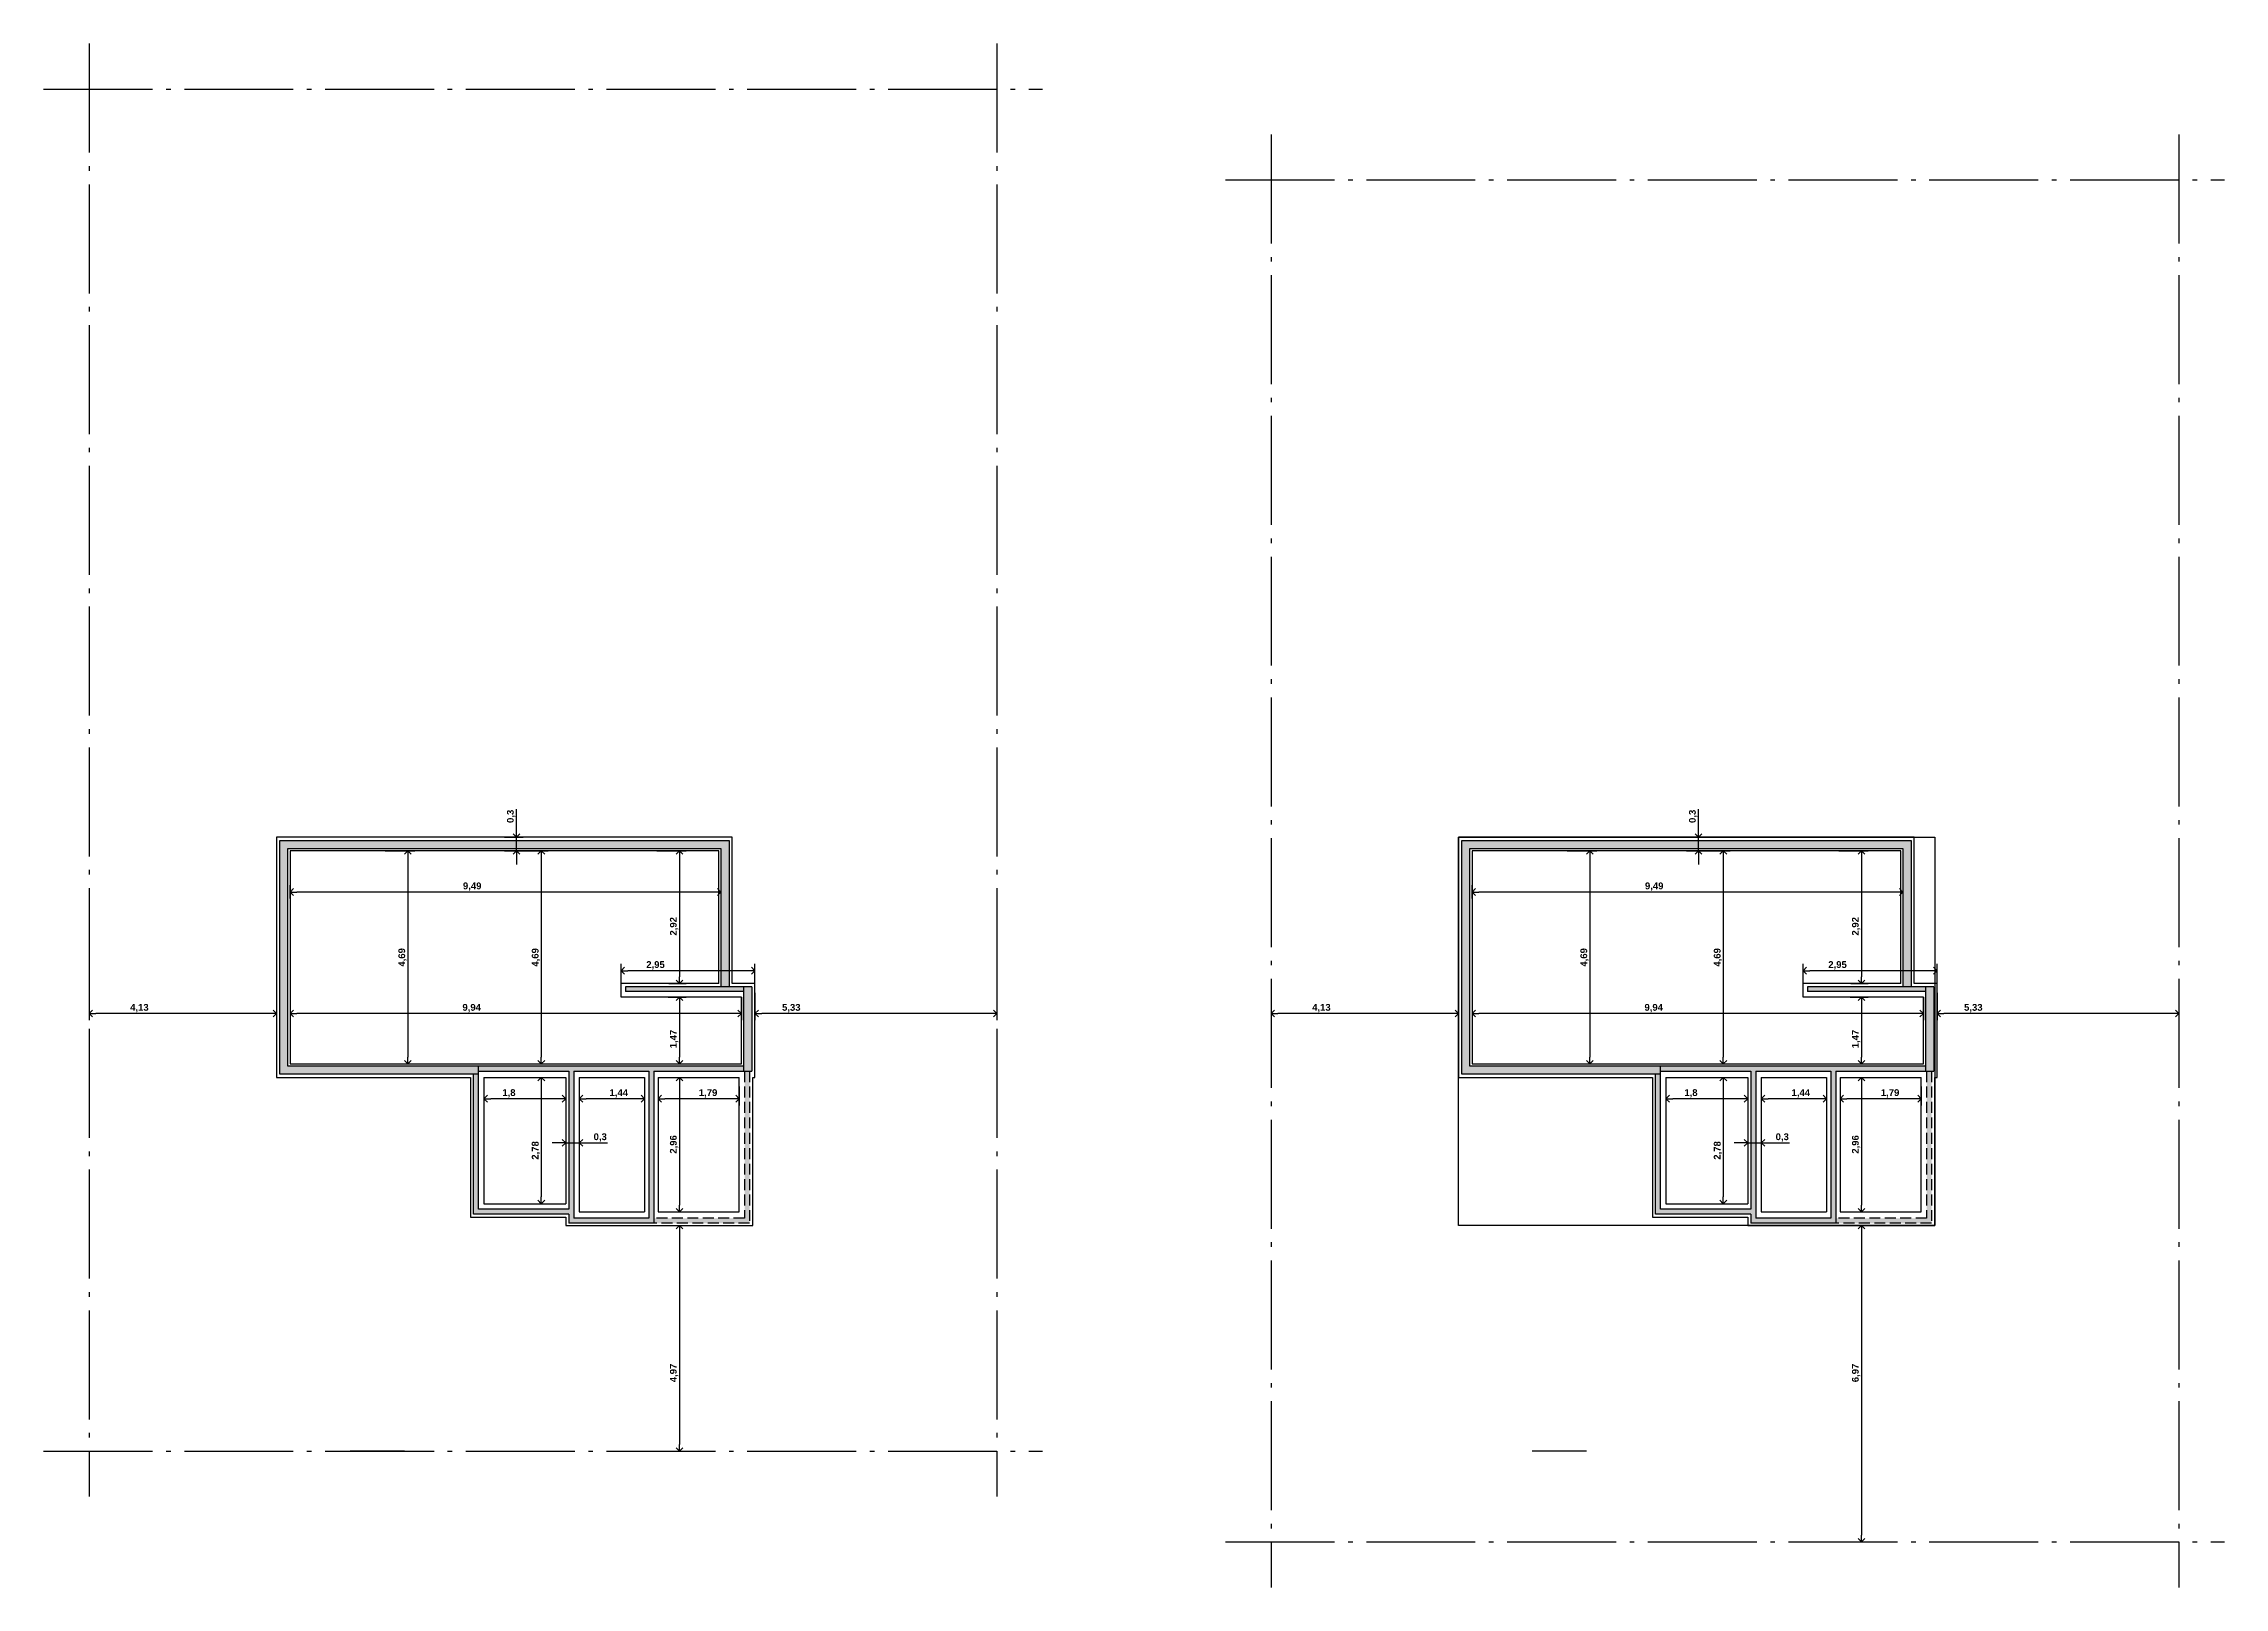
# Model space of a CAD drawing. Header units: millimetres. Extents: x 1518 to 3571, y 1479 to 1743.
# Drawn here: x 1517.96 to 1565.99, y 1479.09 to 1513.09 of the extents above; entities that cross this region are included whole.
import ezdxf

# ---------------------------------------------------------------- set-up
doc = ezdxf.new("R2010")
doc.units = ezdxf.units.MM
doc.linetypes.add('ACAD_ISO02W100', pattern=[15, 12, -3])
doc.linetypes.add('ACAD_ISO04W100', pattern=[30, 24, -3, 0, -3])
for name, color, linetype in [('0-Límites', 2, 'Continuous'), ('1-Cimientos', 2, 'Continuous'), ('2 - Pisos', 252, 'Continuous'), ('2-Muro 15', 160, 'Continuous')]:
    doc.layers.add(name, color=color, linetype=linetype)
doc.layers.add('2-Muro 20', color=10, linetype='Continuous', lineweight=30)
doc.styles.add('SANSSERIFBOLD', font='sasb____.pfb')
doc.dimstyles.new('cota de flecha 1en100', dxfattribs={"dimtxt": 0.18, "dimasz": 0.15, "dimexe": 0.15, "dimexo": 0, "dimgap": 0.025, "dimtad": 1, "dimtxsty": 'SANSSERIFBOLD', "dimblk": 'OPEN90', "dimcen": 0.3, "dimadec": 0, "dimazin": 0, "dimtfac": 1, "dimtmove": 0, "dimatfit": 3, "dimldrblk": 'OPEN90', "dimfxl": 0, "dimarcsym": 0})
pattern_1 = [(0, (26.036892, 0), (0.009921875, 0.01984375), [0, -0.01984375])]

# ---------------------------------------------------------------- blocks, each defined once
blk = doc.blocks.new('_Open90')
at = {"color": 0, "linetype": 'ByBlock', "lineweight": -2}
for p, q in [((0, 0), (-1, 0)), ((-0.5, 0.5), (0, 0)), ((0, 0), (-0.5, -0.5))]:
    blk.add_line(p, q, dxfattribs=at)
blk = doc.blocks.new('*D49')
at = {"layer": '1-Cimientos', "color": 0, "lineweight": -2}
for p, q in [((1533.325, 1492.086), (1533.325, 1491.575)), ((1523.385, 1491.939), (1523.385, 1491.575)), ((1533.175, 1491.725), (1523.535, 1491.725))]:
    blk.add_line(p, q, dxfattribs=at)
at = {"layer": '1-Cimientos', "color": 0, "lineweight": -2, "xscale": 0.15, "yscale": 0.15, "zscale": 0.15, "rotation": 180}
blk.add_blockref('_Open90', (1523.385, 1491.725), dxfattribs=at)
at = {"layer": '1-Cimientos', "color": 0, "lineweight": -2, "xscale": 0.15, "yscale": 0.15, "zscale": 0.15}
blk.add_blockref('_Open90', (1533.325, 1491.725), dxfattribs=at)
at = {"layer": '1-Cimientos', "color": 0, "insert": (1527.385, 1491.843), "char_height": 0.15, "attachment_point": 5, "style": 'SANSSERIFBOLD'}
blk.add_mtext('9,94', dxfattribs=at)
blk = doc.blocks.new('*D50')
at = {"layer": '1-Cimientos', "color": 0, "lineweight": -2}
for p, q in [((1523.385, 1494.258), (1523.385, 1494.551)), ((1532.875, 1494.862), (1532.875, 1494.251)), ((1532.725, 1494.401), (1523.535, 1494.401))]:
    blk.add_line(p, q, dxfattribs=at)
at = {"layer": '1-Cimientos', "color": 0, "lineweight": -2, "xscale": 0.15, "yscale": 0.15, "zscale": 0.15, "rotation": 180}
blk.add_blockref('_Open90', (1523.385, 1494.401), dxfattribs=at)
at = {"layer": '1-Cimientos', "color": 0, "lineweight": -2, "xscale": 0.15, "yscale": 0.15, "zscale": 0.15}
blk.add_blockref('_Open90', (1532.875, 1494.401), dxfattribs=at)
at = {"layer": '1-Cimientos', "color": 0, "insert": (1527.396, 1494.519), "char_height": 0.15, "attachment_point": 5, "style": 'SANSSERIFBOLD'}
blk.add_mtext('9,49', dxfattribs=at)
blk = doc.blocks.new('*D51')
at = {"layer": '1-Cimientos', "color": 0, "lineweight": -2}
for p, q in [((1527.655, 1490.114), (1527.655, 1489.698)), ((1529.455, 1490.114), (1529.455, 1489.698)), ((1529.305, 1489.848), (1527.805, 1489.848))]:
    blk.add_line(p, q, dxfattribs=at)
at = {"layer": '1-Cimientos', "color": 0, "lineweight": -2, "xscale": 0.15, "yscale": 0.15, "zscale": 0.15, "rotation": 180}
blk.add_blockref('_Open90', (1527.655, 1489.848), dxfattribs=at)
at = {"layer": '1-Cimientos', "color": 0, "lineweight": -2, "xscale": 0.15, "yscale": 0.15, "zscale": 0.15}
blk.add_blockref('_Open90', (1529.455, 1489.848), dxfattribs=at)
at = {"layer": '1-Cimientos', "color": 0, "insert": (1528.205, 1489.966), "char_height": 0.15, "attachment_point": 5, "style": 'SANSSERIFBOLD'}
blk.add_mtext('1,8', dxfattribs=at)
blk = doc.blocks.new('*D52')
at = {"layer": '1-Cimientos', "color": 0, "lineweight": -2}
for p, q in [((1525.481, 1495.306), (1526.129, 1495.306)), ((1525.979, 1495.156), (1525.979, 1490.766)), ((1525.747, 1490.616), (1526.129, 1490.616))]:
    blk.add_line(p, q, dxfattribs=at)
at = {"layer": '1-Cimientos', "color": 0, "lineweight": -2, "xscale": 0.15, "yscale": 0.15, "zscale": 0.15}
for p, rotation in [((1525.979, 1495.306), 90), ((1525.979, 1490.616), 270)]:
    blk.add_blockref('_Open90', p, dxfattribs=dict(at, rotation=rotation))
at = {"layer": '1-Cimientos', "color": 0, "insert": (1525.861, 1492.961), "char_height": 0.15, "attachment_point": 5, "rotation": 90, "style": 'SANSSERIFBOLD'}
blk.add_mtext('4,69', dxfattribs=at)
blk = doc.blocks.new('*D53')
at = {"layer": '1-Cimientos', "color": 0, "lineweight": -2}
for p, q in [((1528.42, 1495.306), (1529.068, 1495.306)), ((1528.918, 1495.156), (1528.918, 1490.766)), ((1528.687, 1490.616), (1529.068, 1490.616))]:
    blk.add_line(p, q, dxfattribs=at)
at = {"layer": '1-Cimientos', "color": 0, "lineweight": -2, "xscale": 0.15, "yscale": 0.15, "zscale": 0.15}
for p, rotation in [((1528.918, 1495.306), 90), ((1528.918, 1490.616), 270)]:
    blk.add_blockref('_Open90', p, dxfattribs=dict(at, rotation=rotation))
at = {"layer": '1-Cimientos', "color": 0, "insert": (1528.8, 1492.961), "char_height": 0.15, "attachment_point": 5, "rotation": 90, "style": 'SANSSERIFBOLD'}
blk.add_mtext('4,69', dxfattribs=at)
blk = doc.blocks.new('*D54')
at = {"layer": '1-Cimientos', "color": 0, "lineweight": -2}
for p, q in [((1528.701, 1490.316), (1529.068, 1490.316)), ((1528.918, 1490.166), (1528.918, 1487.686)), ((1528.812, 1487.536), (1529.068, 1487.536))]:
    blk.add_line(p, q, dxfattribs=at)
at = {"layer": '1-Cimientos', "color": 0, "lineweight": -2, "xscale": 0.15, "yscale": 0.15, "zscale": 0.15}
for p, rotation in [((1528.918, 1490.316), 90), ((1528.918, 1487.536), 270)]:
    blk.add_blockref('_Open90', p, dxfattribs=dict(at, rotation=rotation))
at = {"layer": '1-Cimientos', "color": 0, "insert": (1528.8, 1488.709), "char_height": 0.15, "attachment_point": 5, "rotation": 90, "style": 'SANSSERIFBOLD'}
blk.add_mtext('2,78', dxfattribs=at)
blk = doc.blocks.new('*D55')
at = {"layer": '1-Cimientos', "color": 0, "lineweight": -2}
for p, q in [((1531.463, 1495.306), (1532.111, 1495.306)), ((1531.961, 1495.156), (1531.961, 1492.536)), ((1531.729, 1492.386), (1532.111, 1492.386))]:
    blk.add_line(p, q, dxfattribs=at)
at = {"layer": '1-Cimientos', "color": 0, "lineweight": -2, "xscale": 0.15, "yscale": 0.15, "zscale": 0.15}
for p, rotation in [((1531.961, 1495.306), 90), ((1531.961, 1492.386), 270)]:
    blk.add_blockref('_Open90', p, dxfattribs=dict(at, rotation=rotation))
at = {"layer": '1-Cimientos', "color": 0, "insert": (1531.843, 1493.645), "char_height": 0.15, "attachment_point": 5, "rotation": 90, "style": 'SANSSERIFBOLD'}
blk.add_mtext('2,92', dxfattribs=at)
blk = doc.blocks.new('*D56')
at = {"layer": '1-Cimientos', "color": 0, "lineweight": -2}
for p, q in [((1531.714, 1492.086), (1532.111, 1492.086)), ((1531.961, 1491.936), (1531.961, 1490.766)), ((1531.729, 1490.616), (1532.111, 1490.616))]:
    blk.add_line(p, q, dxfattribs=at)
at = {"layer": '1-Cimientos', "color": 0, "lineweight": -2, "xscale": 0.15, "yscale": 0.15, "zscale": 0.15}
for p, rotation in [((1531.961, 1492.086), 90), ((1531.961, 1490.616), 270)]:
    blk.add_blockref('_Open90', p, dxfattribs=dict(at, rotation=rotation))
at = {"layer": '1-Cimientos', "color": 0, "insert": (1531.843, 1491.163), "char_height": 0.15, "attachment_point": 5, "rotation": 90, "style": 'SANSSERIFBOLD'}
blk.add_mtext('1,47', dxfattribs=at)
blk = doc.blocks.new('*D57')
at = {"layer": '1-Cimientos', "color": 0, "lineweight": -2}
for p, q in [((1531.77, 1490.316), (1532.111, 1490.316)), ((1531.961, 1490.166), (1531.961, 1487.506)), ((1531.729, 1487.356), (1532.111, 1487.356))]:
    blk.add_line(p, q, dxfattribs=at)
at = {"layer": '1-Cimientos', "color": 0, "lineweight": -2, "xscale": 0.15, "yscale": 0.15, "zscale": 0.15}
for p, rotation in [((1531.961, 1490.316), 90), ((1531.961, 1487.356), 270)]:
    blk.add_blockref('_Open90', p, dxfattribs=dict(at, rotation=rotation))
at = {"layer": '1-Cimientos', "color": 0, "insert": (1531.843, 1488.841), "char_height": 0.15, "attachment_point": 5, "rotation": 90, "style": 'SANSSERIFBOLD'}
blk.add_mtext('2,96', dxfattribs=at)
blk = doc.blocks.new('*D58')
at = {"layer": '1-Cimientos', "color": 0, "lineweight": -2}
for p, q in [((1531.786, 1487.056), (1532.111, 1487.056)), ((1531.961, 1486.906), (1531.961, 1482.236)), ((1531.538, 1482.086), (1532.111, 1482.086))]:
    blk.add_line(p, q, dxfattribs=at)
at = {"layer": '1-Cimientos', "color": 0, "lineweight": -2, "xscale": 0.15, "yscale": 0.15, "zscale": 0.15}
for p, rotation in [((1531.961, 1487.056), 90), ((1531.961, 1482.086), 270)]:
    blk.add_blockref('_Open90', p, dxfattribs=dict(at, rotation=rotation))
at = {"layer": '1-Cimientos', "color": 0, "insert": (1531.843, 1483.808), "char_height": 0.15, "attachment_point": 5, "rotation": 90, "style": 'SANSSERIFBOLD'}
blk.add_mtext('4,97', dxfattribs=at)
blk = doc.blocks.new('*D59')
at = {"layer": '1-Cimientos', "color": 0, "lineweight": -2}
for p, q in [((1533.625, 1492.183), (1533.625, 1491.575)), ((1538.955, 1492.186), (1538.955, 1491.575)), ((1538.805, 1491.725), (1533.775, 1491.725))]:
    blk.add_line(p, q, dxfattribs=at)
at = {"layer": '1-Cimientos', "color": 0, "lineweight": -2, "xscale": 0.15, "yscale": 0.15, "zscale": 0.15, "rotation": 180}
blk.add_blockref('_Open90', (1533.625, 1491.725), dxfattribs=at)
at = {"layer": '1-Cimientos', "color": 0, "lineweight": -2, "xscale": 0.15, "yscale": 0.15, "zscale": 0.15}
blk.add_blockref('_Open90', (1538.955, 1491.725), dxfattribs=at)
at = {"layer": '1-Cimientos', "color": 0, "insert": (1534.425, 1491.843), "char_height": 0.15, "attachment_point": 5, "style": 'SANSSERIFBOLD'}
blk.add_mtext('5,33', dxfattribs=at)
blk = doc.blocks.new('*D60')
at = {"layer": '1-Cimientos', "color": 0, "lineweight": -2}
for p, q in [((1518.955, 1492.156), (1518.955, 1491.575)), ((1522.935, 1491.725), (1519.105, 1491.725)), ((1523.085, 1491.91), (1523.085, 1491.575))]:
    blk.add_line(p, q, dxfattribs=at)
at = {"layer": '1-Cimientos', "color": 0, "lineweight": -2, "xscale": 0.15, "yscale": 0.15, "zscale": 0.15, "rotation": 180}
blk.add_blockref('_Open90', (1518.955, 1491.725), dxfattribs=at)
at = {"layer": '1-Cimientos', "color": 0, "lineweight": -2, "xscale": 0.15, "yscale": 0.15, "zscale": 0.15}
blk.add_blockref('_Open90', (1523.085, 1491.725), dxfattribs=at)
at = {"layer": '1-Cimientos', "color": 0, "insert": (1520.065, 1491.843), "char_height": 0.15, "attachment_point": 5, "style": 'SANSSERIFBOLD'}
blk.add_mtext('4,13', dxfattribs=at)
blk = doc.blocks.new('*D61')
at = {"layer": '1-Cimientos', "color": 0, "lineweight": -2}
for p, q in [((1529.755, 1490.114), (1529.755, 1489.698)), ((1531.19, 1490.114), (1531.19, 1489.698)), ((1531.04, 1489.848), (1529.905, 1489.848))]:
    blk.add_line(p, q, dxfattribs=at)
at = {"layer": '1-Cimientos', "color": 0, "lineweight": -2, "xscale": 0.15, "yscale": 0.15, "zscale": 0.15, "rotation": 180}
blk.add_blockref('_Open90', (1529.755, 1489.848), dxfattribs=at)
at = {"layer": '1-Cimientos', "color": 0, "lineweight": -2, "xscale": 0.15, "yscale": 0.15, "zscale": 0.15}
blk.add_blockref('_Open90', (1531.19, 1489.848), dxfattribs=at)
at = {"layer": '1-Cimientos', "color": 0, "insert": (1530.625, 1489.966), "char_height": 0.15, "attachment_point": 5, "style": 'SANSSERIFBOLD'}
blk.add_mtext('1,44', dxfattribs=at)
blk = doc.blocks.new('*D62')
at = {"layer": '1-Cimientos', "color": 0, "lineweight": -2}
for p, q in [((1531.49, 1490.114), (1531.49, 1489.698)), ((1533.275, 1490.114), (1533.275, 1489.698)), ((1533.125, 1489.848), (1531.64, 1489.848))]:
    blk.add_line(p, q, dxfattribs=at)
at = {"layer": '1-Cimientos', "color": 0, "lineweight": -2, "xscale": 0.15, "yscale": 0.15, "zscale": 0.15, "rotation": 180}
blk.add_blockref('_Open90', (1531.49, 1489.848), dxfattribs=at)
at = {"layer": '1-Cimientos', "color": 0, "lineweight": -2, "xscale": 0.15, "yscale": 0.15, "zscale": 0.15}
blk.add_blockref('_Open90', (1533.275, 1489.848), dxfattribs=at)
at = {"layer": '1-Cimientos', "color": 0, "insert": (1532.592, 1489.966), "char_height": 0.15, "attachment_point": 5, "style": 'SANSSERIFBOLD'}
blk.add_mtext('1,79', dxfattribs=at)
blk = doc.blocks.new('*D63')
at = {"layer": '1-Cimientos', "color": 0, "lineweight": -2}
for p, q in [((1530.675, 1492.316), (1530.675, 1492.818)), ((1533.475, 1492.668), (1530.825, 1492.668)), ((1533.625, 1492.386), (1533.625, 1492.818))]:
    blk.add_line(p, q, dxfattribs=at)
at = {"layer": '1-Cimientos', "color": 0, "lineweight": -2, "xscale": 0.15, "yscale": 0.15, "zscale": 0.15, "rotation": 180}
blk.add_blockref('_Open90', (1530.675, 1492.668), dxfattribs=at)
at = {"layer": '1-Cimientos', "color": 0, "lineweight": -2, "xscale": 0.15, "yscale": 0.15, "zscale": 0.15}
blk.add_blockref('_Open90', (1533.625, 1492.668), dxfattribs=at)
at = {"layer": '1-Cimientos', "color": 0, "insert": (1531.434, 1492.786), "char_height": 0.15, "attachment_point": 5, "style": 'SANSSERIFBOLD'}
blk.add_mtext('2,95', dxfattribs=at)
blk = doc.blocks.new('*D64')
at = {"layer": '1-Cimientos', "color": 0, "lineweight": -2}
for p, q in [((1529.305, 1488.876), (1529.155, 1488.876)), ((1529.455, 1489.142), (1529.455, 1488.726)), ((1529.455, 1488.876), (1529.755, 1488.876)), ((1529.755, 1489.142), (1529.755, 1488.726)), ((1529.905, 1488.876), (1530.377, 1488.876))]:
    blk.add_line(p, q, dxfattribs=at)
at = {"layer": '1-Cimientos', "color": 0, "lineweight": -2, "xscale": 0.15, "yscale": 0.15, "zscale": 0.15}
blk.add_blockref('_Open90', (1529.455, 1488.876), dxfattribs=at)
at = {"layer": '1-Cimientos', "color": 0, "lineweight": -2, "xscale": 0.15, "yscale": 0.15, "zscale": 0.15, "rotation": 180}
blk.add_blockref('_Open90', (1529.755, 1488.876), dxfattribs=at)
at = {"layer": '1-Cimientos', "color": 0, "insert": (1530.216, 1488.994), "char_height": 0.15, "attachment_point": 5, "style": 'SANSSERIFBOLD'}
blk.add_mtext('0,3', dxfattribs=at)
blk = doc.blocks.new('*D65')
at = {"layer": '1-Cimientos', "color": 0, "lineweight": -2}
for p, q in [((1528.371, 1495.756), (1528.371, 1496.228)), ((1528.105, 1495.606), (1528.521, 1495.606)), ((1528.371, 1495.306), (1528.371, 1495.606)), ((1528.105, 1495.306), (1528.521, 1495.306)), ((1528.371, 1495.156), (1528.371, 1495.006))]:
    blk.add_line(p, q, dxfattribs=at)
at = {"layer": '1-Cimientos', "color": 0, "lineweight": -2, "xscale": 0.15, "yscale": 0.15, "zscale": 0.15}
for p, rotation in [((1528.371, 1495.606), 270), ((1528.371, 1495.306), 90)]:
    blk.add_blockref('_Open90', p, dxfattribs=dict(at, rotation=rotation))
at = {"layer": '1-Cimientos', "color": 0, "insert": (1528.253, 1496.067), "char_height": 0.15, "attachment_point": 5, "rotation": 90, "style": 'SANSSERIFBOLD'}
blk.add_mtext('0,3', dxfattribs=at)
blk = doc.blocks.new('*D66')
at = {"layer": '1-Cimientos', "color": 0, "lineweight": -2}
for p, q in [((1559.362, 1492.086), (1559.362, 1491.575)), ((1549.422, 1491.939), (1549.422, 1491.575)), ((1559.212, 1491.725), (1549.572, 1491.725))]:
    blk.add_line(p, q, dxfattribs=at)
at = {"layer": '1-Cimientos', "color": 0, "lineweight": -2, "xscale": 0.15, "yscale": 0.15, "zscale": 0.15, "rotation": 180}
blk.add_blockref('_Open90', (1549.422, 1491.725), dxfattribs=at)
at = {"layer": '1-Cimientos', "color": 0, "lineweight": -2, "xscale": 0.15, "yscale": 0.15, "zscale": 0.15}
blk.add_blockref('_Open90', (1559.362, 1491.725), dxfattribs=at)
at = {"layer": '1-Cimientos', "color": 0, "insert": (1553.422, 1491.843), "char_height": 0.15, "attachment_point": 5, "style": 'SANSSERIFBOLD'}
blk.add_mtext('9,94', dxfattribs=at)
blk = doc.blocks.new('*D67')
at = {"layer": '1-Cimientos', "color": 0, "lineweight": -2}
for p, q in [((1549.422, 1494.258), (1549.422, 1494.551)), ((1558.912, 1494.862), (1558.912, 1494.251)), ((1558.762, 1494.401), (1549.572, 1494.401))]:
    blk.add_line(p, q, dxfattribs=at)
at = {"layer": '1-Cimientos', "color": 0, "lineweight": -2, "xscale": 0.15, "yscale": 0.15, "zscale": 0.15, "rotation": 180}
blk.add_blockref('_Open90', (1549.422, 1494.401), dxfattribs=at)
at = {"layer": '1-Cimientos', "color": 0, "lineweight": -2, "xscale": 0.15, "yscale": 0.15, "zscale": 0.15}
blk.add_blockref('_Open90', (1558.912, 1494.401), dxfattribs=at)
at = {"layer": '1-Cimientos', "color": 0, "insert": (1553.433, 1494.519), "char_height": 0.15, "attachment_point": 5, "style": 'SANSSERIFBOLD'}
blk.add_mtext('9,49', dxfattribs=at)
blk = doc.blocks.new('*D68')
at = {"layer": '1-Cimientos', "color": 0, "lineweight": -2}
for p, q in [((1553.692, 1490.114), (1553.692, 1489.698)), ((1555.492, 1490.114), (1555.492, 1489.698)), ((1555.342, 1489.848), (1553.842, 1489.848))]:
    blk.add_line(p, q, dxfattribs=at)
at = {"layer": '1-Cimientos', "color": 0, "lineweight": -2, "xscale": 0.15, "yscale": 0.15, "zscale": 0.15, "rotation": 180}
blk.add_blockref('_Open90', (1553.692, 1489.848), dxfattribs=at)
at = {"layer": '1-Cimientos', "color": 0, "lineweight": -2, "xscale": 0.15, "yscale": 0.15, "zscale": 0.15}
blk.add_blockref('_Open90', (1555.492, 1489.848), dxfattribs=at)
at = {"layer": '1-Cimientos', "color": 0, "insert": (1554.242, 1489.966), "char_height": 0.15, "attachment_point": 5, "style": 'SANSSERIFBOLD'}
blk.add_mtext('1,8', dxfattribs=at)
blk = doc.blocks.new('*D69')
at = {"layer": '1-Cimientos', "color": 0, "lineweight": -2}
for p, q in [((1551.517, 1495.306), (1552.166, 1495.306)), ((1552.016, 1495.156), (1552.016, 1490.766)), ((1551.784, 1490.616), (1552.166, 1490.616))]:
    blk.add_line(p, q, dxfattribs=at)
at = {"layer": '1-Cimientos', "color": 0, "lineweight": -2, "xscale": 0.15, "yscale": 0.15, "zscale": 0.15}
for p, rotation in [((1552.016, 1495.306), 90), ((1552.016, 1490.616), 270)]:
    blk.add_blockref('_Open90', p, dxfattribs=dict(at, rotation=rotation))
at = {"layer": '1-Cimientos', "color": 0, "insert": (1551.898, 1492.961), "char_height": 0.15, "attachment_point": 5, "rotation": 90, "style": 'SANSSERIFBOLD'}
blk.add_mtext('4,69', dxfattribs=at)
blk = doc.blocks.new('*D70')
at = {"layer": '1-Cimientos', "color": 0, "lineweight": -2}
for p, q in [((1554.457, 1495.306), (1555.105, 1495.306)), ((1554.955, 1495.156), (1554.955, 1490.766)), ((1554.724, 1490.616), (1555.105, 1490.616))]:
    blk.add_line(p, q, dxfattribs=at)
at = {"layer": '1-Cimientos', "color": 0, "lineweight": -2, "xscale": 0.15, "yscale": 0.15, "zscale": 0.15}
for p, rotation in [((1554.955, 1495.306), 90), ((1554.955, 1490.616), 270)]:
    blk.add_blockref('_Open90', p, dxfattribs=dict(at, rotation=rotation))
at = {"layer": '1-Cimientos', "color": 0, "insert": (1554.837, 1492.961), "char_height": 0.15, "attachment_point": 5, "rotation": 90, "style": 'SANSSERIFBOLD'}
blk.add_mtext('4,69', dxfattribs=at)
blk = doc.blocks.new('*D71')
at = {"layer": '1-Cimientos', "color": 0, "lineweight": -2}
for p, q in [((1554.738, 1490.316), (1555.105, 1490.316)), ((1554.955, 1490.166), (1554.955, 1487.686)), ((1554.849, 1487.536), (1555.105, 1487.536))]:
    blk.add_line(p, q, dxfattribs=at)
at = {"layer": '1-Cimientos', "color": 0, "lineweight": -2, "xscale": 0.15, "yscale": 0.15, "zscale": 0.15}
for p, rotation in [((1554.955, 1490.316), 90), ((1554.955, 1487.536), 270)]:
    blk.add_blockref('_Open90', p, dxfattribs=dict(at, rotation=rotation))
at = {"layer": '1-Cimientos', "color": 0, "insert": (1554.837, 1488.709), "char_height": 0.15, "attachment_point": 5, "rotation": 90, "style": 'SANSSERIFBOLD'}
blk.add_mtext('2,78', dxfattribs=at)
blk = doc.blocks.new('*D72')
at = {"layer": '1-Cimientos', "color": 0, "lineweight": -2}
for p, q in [((1557.5, 1495.306), (1558.148, 1495.306)), ((1557.998, 1495.156), (1557.998, 1492.536)), ((1557.766, 1492.386), (1558.148, 1492.386))]:
    blk.add_line(p, q, dxfattribs=at)
at = {"layer": '1-Cimientos', "color": 0, "lineweight": -2, "xscale": 0.15, "yscale": 0.15, "zscale": 0.15}
for p, rotation in [((1557.998, 1495.306), 90), ((1557.998, 1492.386), 270)]:
    blk.add_blockref('_Open90', p, dxfattribs=dict(at, rotation=rotation))
at = {"layer": '1-Cimientos', "color": 0, "insert": (1557.88, 1493.645), "char_height": 0.15, "attachment_point": 5, "rotation": 90, "style": 'SANSSERIFBOLD'}
blk.add_mtext('2,92', dxfattribs=at)
blk = doc.blocks.new('*D73')
at = {"layer": '1-Cimientos', "color": 0, "lineweight": -2}
for p, q in [((1557.751, 1492.086), (1558.148, 1492.086)), ((1557.998, 1491.936), (1557.998, 1490.766)), ((1557.766, 1490.616), (1558.148, 1490.616))]:
    blk.add_line(p, q, dxfattribs=at)
at = {"layer": '1-Cimientos', "color": 0, "lineweight": -2, "xscale": 0.15, "yscale": 0.15, "zscale": 0.15}
for p, rotation in [((1557.998, 1492.086), 90), ((1557.998, 1490.616), 270)]:
    blk.add_blockref('_Open90', p, dxfattribs=dict(at, rotation=rotation))
at = {"layer": '1-Cimientos', "color": 0, "insert": (1557.88, 1491.163), "char_height": 0.15, "attachment_point": 5, "rotation": 90, "style": 'SANSSERIFBOLD'}
blk.add_mtext('1,47', dxfattribs=at)
blk = doc.blocks.new('*D74')
at = {"layer": '1-Cimientos', "color": 0, "lineweight": -2}
for p, q in [((1557.807, 1490.316), (1558.148, 1490.316)), ((1557.998, 1490.166), (1557.998, 1487.506)), ((1557.766, 1487.356), (1558.148, 1487.356))]:
    blk.add_line(p, q, dxfattribs=at)
at = {"layer": '1-Cimientos', "color": 0, "lineweight": -2, "xscale": 0.15, "yscale": 0.15, "zscale": 0.15}
for p, rotation in [((1557.998, 1490.316), 90), ((1557.998, 1487.356), 270)]:
    blk.add_blockref('_Open90', p, dxfattribs=dict(at, rotation=rotation))
at = {"layer": '1-Cimientos', "color": 0, "insert": (1557.88, 1488.841), "char_height": 0.15, "attachment_point": 5, "rotation": 90, "style": 'SANSSERIFBOLD'}
blk.add_mtext('2,96', dxfattribs=at)
blk = doc.blocks.new('*D75')
at = {"layer": '1-Cimientos', "color": 0, "lineweight": -2}
for p, q in [((1557.823, 1487.056), (1558.148, 1487.056)), ((1557.998, 1486.906), (1557.998, 1480.236)), ((1557.575, 1480.086), (1558.148, 1480.086))]:
    blk.add_line(p, q, dxfattribs=at)
at = {"layer": '1-Cimientos', "color": 0, "lineweight": -2, "xscale": 0.15, "yscale": 0.15, "zscale": 0.15}
for p, rotation in [((1557.998, 1487.056), 90), ((1557.998, 1480.086), 270)]:
    blk.add_blockref('_Open90', p, dxfattribs=dict(at, rotation=rotation))
at = {"layer": '1-Cimientos', "color": 0, "insert": (1557.88, 1483.808), "char_height": 0.15, "attachment_point": 5, "rotation": 90, "style": 'SANSSERIFBOLD'}
blk.add_mtext('6,97', dxfattribs=at)
blk = doc.blocks.new('*D76')
at = {"layer": '1-Cimientos', "color": 0, "lineweight": -2}
for p, q in [((1559.662, 1492.183), (1559.662, 1491.575)), ((1564.992, 1492.186), (1564.992, 1491.575)), ((1564.842, 1491.725), (1559.812, 1491.725))]:
    blk.add_line(p, q, dxfattribs=at)
at = {"layer": '1-Cimientos', "color": 0, "lineweight": -2, "xscale": 0.15, "yscale": 0.15, "zscale": 0.15, "rotation": 180}
blk.add_blockref('_Open90', (1559.662, 1491.725), dxfattribs=at)
at = {"layer": '1-Cimientos', "color": 0, "lineweight": -2, "xscale": 0.15, "yscale": 0.15, "zscale": 0.15}
blk.add_blockref('_Open90', (1564.992, 1491.725), dxfattribs=at)
at = {"layer": '1-Cimientos', "color": 0, "insert": (1560.462, 1491.843), "char_height": 0.15, "attachment_point": 5, "style": 'SANSSERIFBOLD'}
blk.add_mtext('5,33', dxfattribs=at)
blk = doc.blocks.new('*D77')
at = {"layer": '1-Cimientos', "color": 0, "lineweight": -2}
for p, q in [((1544.992, 1492.156), (1544.992, 1491.575)), ((1548.972, 1491.725), (1545.142, 1491.725)), ((1549.122, 1491.91), (1549.122, 1491.575))]:
    blk.add_line(p, q, dxfattribs=at)
at = {"layer": '1-Cimientos', "color": 0, "lineweight": -2, "xscale": 0.15, "yscale": 0.15, "zscale": 0.15, "rotation": 180}
blk.add_blockref('_Open90', (1544.992, 1491.725), dxfattribs=at)
at = {"layer": '1-Cimientos', "color": 0, "lineweight": -2, "xscale": 0.15, "yscale": 0.15, "zscale": 0.15}
blk.add_blockref('_Open90', (1549.122, 1491.725), dxfattribs=at)
at = {"layer": '1-Cimientos', "color": 0, "insert": (1546.102, 1491.843), "char_height": 0.15, "attachment_point": 5, "style": 'SANSSERIFBOLD'}
blk.add_mtext('4,13', dxfattribs=at)
blk = doc.blocks.new('*D78')
at = {"layer": '1-Cimientos', "color": 0, "lineweight": -2}
for p, q in [((1555.792, 1490.114), (1555.792, 1489.698)), ((1557.227, 1490.114), (1557.227, 1489.698)), ((1557.077, 1489.848), (1555.942, 1489.848))]:
    blk.add_line(p, q, dxfattribs=at)
at = {"layer": '1-Cimientos', "color": 0, "lineweight": -2, "xscale": 0.15, "yscale": 0.15, "zscale": 0.15, "rotation": 180}
blk.add_blockref('_Open90', (1555.792, 1489.848), dxfattribs=at)
at = {"layer": '1-Cimientos', "color": 0, "lineweight": -2, "xscale": 0.15, "yscale": 0.15, "zscale": 0.15}
blk.add_blockref('_Open90', (1557.227, 1489.848), dxfattribs=at)
at = {"layer": '1-Cimientos', "color": 0, "insert": (1556.662, 1489.966), "char_height": 0.15, "attachment_point": 5, "style": 'SANSSERIFBOLD'}
blk.add_mtext('1,44', dxfattribs=at)
blk = doc.blocks.new('*D79')
at = {"layer": '1-Cimientos', "color": 0, "lineweight": -2}
for p, q in [((1557.527, 1490.114), (1557.527, 1489.698)), ((1559.312, 1490.114), (1559.312, 1489.698)), ((1559.162, 1489.848), (1557.677, 1489.848))]:
    blk.add_line(p, q, dxfattribs=at)
at = {"layer": '1-Cimientos', "color": 0, "lineweight": -2, "xscale": 0.15, "yscale": 0.15, "zscale": 0.15, "rotation": 180}
blk.add_blockref('_Open90', (1557.527, 1489.848), dxfattribs=at)
at = {"layer": '1-Cimientos', "color": 0, "lineweight": -2, "xscale": 0.15, "yscale": 0.15, "zscale": 0.15}
blk.add_blockref('_Open90', (1559.312, 1489.848), dxfattribs=at)
at = {"layer": '1-Cimientos', "color": 0, "insert": (1558.629, 1489.966), "char_height": 0.15, "attachment_point": 5, "style": 'SANSSERIFBOLD'}
blk.add_mtext('1,79', dxfattribs=at)
blk = doc.blocks.new('*D80')
at = {"layer": '1-Cimientos', "color": 0, "lineweight": -2}
for p, q in [((1556.712, 1492.316), (1556.712, 1492.818)), ((1559.512, 1492.668), (1556.862, 1492.668)), ((1559.662, 1492.386), (1559.662, 1492.818))]:
    blk.add_line(p, q, dxfattribs=at)
at = {"layer": '1-Cimientos', "color": 0, "lineweight": -2, "xscale": 0.15, "yscale": 0.15, "zscale": 0.15, "rotation": 180}
blk.add_blockref('_Open90', (1556.712, 1492.668), dxfattribs=at)
at = {"layer": '1-Cimientos', "color": 0, "lineweight": -2, "xscale": 0.15, "yscale": 0.15, "zscale": 0.15}
blk.add_blockref('_Open90', (1559.662, 1492.668), dxfattribs=at)
at = {"layer": '1-Cimientos', "color": 0, "insert": (1557.471, 1492.786), "char_height": 0.15, "attachment_point": 5, "style": 'SANSSERIFBOLD'}
blk.add_mtext('2,95', dxfattribs=at)
blk = doc.blocks.new('*D81')
at = {"layer": '1-Cimientos', "color": 0, "lineweight": -2}
for p, q in [((1555.342, 1488.876), (1555.192, 1488.876)), ((1555.492, 1489.142), (1555.492, 1488.726)), ((1555.492, 1488.876), (1555.792, 1488.876)), ((1555.792, 1489.142), (1555.792, 1488.726)), ((1555.942, 1488.876), (1556.414, 1488.876))]:
    blk.add_line(p, q, dxfattribs=at)
at = {"layer": '1-Cimientos', "color": 0, "lineweight": -2, "xscale": 0.15, "yscale": 0.15, "zscale": 0.15}
blk.add_blockref('_Open90', (1555.492, 1488.876), dxfattribs=at)
at = {"layer": '1-Cimientos', "color": 0, "lineweight": -2, "xscale": 0.15, "yscale": 0.15, "zscale": 0.15, "rotation": 180}
blk.add_blockref('_Open90', (1555.792, 1488.876), dxfattribs=at)
at = {"layer": '1-Cimientos', "color": 0, "insert": (1556.253, 1488.994), "char_height": 0.15, "attachment_point": 5, "style": 'SANSSERIFBOLD'}
blk.add_mtext('0,3', dxfattribs=at)
blk = doc.blocks.new('*D82')
at = {"layer": '1-Cimientos', "color": 0, "lineweight": -2}
for p, q in [((1554.408, 1495.756), (1554.408, 1496.228)), ((1554.142, 1495.606), (1554.558, 1495.606)), ((1554.408, 1495.306), (1554.408, 1495.606)), ((1554.142, 1495.306), (1554.558, 1495.306)), ((1554.408, 1495.156), (1554.408, 1495.006))]:
    blk.add_line(p, q, dxfattribs=at)
at = {"layer": '1-Cimientos', "color": 0, "lineweight": -2, "xscale": 0.15, "yscale": 0.15, "zscale": 0.15}
for p, rotation in [((1554.408, 1495.606), 270), ((1554.408, 1495.306), 90)]:
    blk.add_blockref('_Open90', p, dxfattribs=dict(at, rotation=rotation))
at = {"layer": '1-Cimientos', "color": 0, "insert": (1554.29, 1496.067), "char_height": 0.15, "attachment_point": 5, "rotation": 90, "style": 'SANSSERIFBOLD'}
blk.add_mtext('0,3', dxfattribs=at)

msp = doc.modelspace()

# ---------------------------------------------------------------- hatches: boundary and pattern name
at = {"layer": '2-Muro 15'}
h = msp.add_hatch(dxfattribs=at)
h.set_pattern_fill('DOTS', color=256, scale=0.0125, style=0)
h.paths.add_polyline_path([(1533.375, 1492.316), (1533.055, 1492.316), (1532.875, 1492.316), (1530.775, 1492.316), (1530.775, 1492.206), (1533.375, 1492.206)])
h = msp.add_hatch(dxfattribs=at)
h.set_pattern_fill('DOTS', color=256, scale=0.0125, style=0)
h.set_pattern_definition(pattern_1)
h.paths.add_polyline_path([(1559.412, 1492.316), (1559.092, 1492.316), (1558.912, 1492.316), (1556.812, 1492.316), (1556.812, 1492.206), (1559.412, 1492.206)])
h = msp.add_hatch(dxfattribs=at)
h.set_pattern_fill('DOTS', color=256, scale=0.0125, style=0)
h.paths.add_polyline_path([(1529.525, 1490.456), (1529.525, 1487.416), (1527.535, 1487.416), (1527.535, 1490.386), (1527.425, 1490.386), (1527.425, 1487.306), (1529.525, 1487.306), (1529.525, 1487.106), (1531.395, 1487.106), (1531.395, 1490.456), (1533.375, 1490.456), (1533.375, 1490.566), (1527.535, 1490.566), (1527.535, 1490.456)])
h.paths.add_polyline_path([(1529.635, 1490.456), (1531.285, 1490.456), (1531.285, 1487.216), (1529.635, 1487.216)], flags=16)
h.paths.add_polyline_path([(1531.395, 1487.216), (1531.395, 1487.106), (1533.505, 1487.106), (1533.505, 1490.456), (1533.395, 1490.456), (1533.395, 1487.216)])
h.paths.add_polyline_path([(1530.384, 1489.827), (1530.867, 1489.827), (1530.867, 1490.137), (1530.384, 1490.137)], flags=8)
h.paths.add_polyline_path([(1531.19, 1490.316), (1529.755, 1490.316), (1529.755, 1487.356), (1531.19, 1487.356)], flags=0)
h.paths.add_polyline_path([(1531.19, 1490.316), (1529.755, 1490.316), (1529.755, 1487.356), (1531.19, 1487.356)], flags=0)
h = msp.add_hatch(dxfattribs=at)
h.set_pattern_fill('DOTS', color=256, scale=0.0125, style=0)
h.set_pattern_definition(pattern_1)
h.paths.add_polyline_path([(1555.562, 1490.456), (1555.562, 1487.416), (1553.572, 1487.416), (1553.572, 1490.386), (1553.462, 1490.386), (1553.462, 1487.306), (1555.562, 1487.306), (1555.562, 1487.106), (1557.432, 1487.106), (1557.432, 1490.456), (1559.412, 1490.456), (1559.412, 1490.566), (1553.572, 1490.566), (1553.572, 1490.456)])
h.paths.add_polyline_path([(1555.672, 1490.456), (1557.322, 1490.456), (1557.322, 1487.216), (1555.672, 1487.216)], flags=16)
h.paths.add_polyline_path([(1557.432, 1487.216), (1557.432, 1487.106), (1559.542, 1487.106), (1559.542, 1490.456), (1559.432, 1490.456), (1559.432, 1487.216)])
h.paths.add_polyline_path([(1556.421, 1489.827), (1556.904, 1489.827), (1556.904, 1490.137), (1556.421, 1490.137)], flags=8)
h.paths.add_polyline_path([(1557.227, 1490.316), (1555.792, 1490.316), (1555.792, 1487.356), (1557.227, 1487.356)], flags=0)
h.paths.add_polyline_path([(1557.227, 1490.316), (1555.792, 1490.316), (1555.792, 1487.356), (1557.227, 1487.356)], flags=0)
at = {"layer": '2-Muro 20'}
h = msp.add_hatch(dxfattribs=at)
h.set_pattern_fill('DOTS', color=256, scale=0.0125, style=0)
h.paths.add_polyline_path([(1533.055, 1495.536), (1523.155, 1495.536), (1523.155, 1490.386), (1527.535, 1490.386), (1527.535, 1490.566), (1523.335, 1490.566), (1523.335, 1495.356), (1532.875, 1495.356), (1532.875, 1492.316), (1533.055, 1492.316)])
h.paths.add_polyline_path([(1533.555, 1492.316), (1533.375, 1492.316), (1533.375, 1490.456), (1533.555, 1490.456)])
h = msp.add_hatch(dxfattribs=at)
h.set_pattern_fill('DOTS', color=256, scale=0.0125, style=0)
h.set_pattern_definition(pattern_1)
h.paths.add_polyline_path([(1559.092, 1495.536), (1549.192, 1495.536), (1549.192, 1490.386), (1553.572, 1490.386), (1553.572, 1490.566), (1549.372, 1490.566), (1549.372, 1495.356), (1558.912, 1495.356), (1558.912, 1492.316), (1559.092, 1492.316)])
h.paths.add_polyline_path([(1559.592, 1492.316), (1559.412, 1492.316), (1559.412, 1490.456), (1559.592, 1490.456)])

# ---------------------------------------------------------------- linework, layer by layer
at = {"layer": '0-Límites', "linetype": 'ACAD_ISO04W100', "ltscale": 0.1}
for p, q in [((1518.955, 1513.086), (1518.955, 1481.086)), ((1538.955, 1513.086), (1538.955, 1481.086)), ((1517.955, 1512.086), (1539.955, 1512.086)), ((1544.992, 1511.086), (1544.992, 1479.086)), ((1564.992, 1511.086), (1564.992, 1479.086)), ((1543.992, 1510.086), (1565.992, 1510.086)), ((1517.955, 1482.086), (1539.955, 1482.086)), ((1543.992, 1480.086), (1565.992, 1480.086))]:
    msp.add_line(p, q, dxfattribs=at)
at = {"layer": '1-Cimientos'}
for p, q in [((1523.085, 1495.606), (1523.085, 1490.316)), ((1533.125, 1495.606), (1523.085, 1495.606)), ((1533.125, 1492.386), (1533.125, 1495.606)), ((1549.122, 1495.606), (1549.122, 1490.316)), ((1559.162, 1495.606), (1549.122, 1495.606)), ((1559.162, 1492.386), (1559.162, 1495.606)), ((1523.385, 1495.306), (1523.385, 1490.616)), ((1532.825, 1495.306), (1523.385, 1495.306)), ((1532.825, 1492.386), (1532.825, 1495.306)), ((1549.422, 1495.306), (1549.422, 1490.616)), ((1558.862, 1495.306), (1549.422, 1495.306)), ((1558.862, 1492.386), (1558.862, 1495.306)), ((1530.675, 1492.086), (1530.675, 1492.386)), ((1532.825, 1492.386), (1530.675, 1492.386)), ((1533.325, 1492.086), (1530.675, 1492.086)), ((1533.625, 1492.386), (1533.125, 1492.386)), ((1533.325, 1490.616), (1533.325, 1492.086)), ((1533.625, 1490.316), (1533.625, 1492.386)), ((1558.862, 1492.386), (1556.712, 1492.386)), ((1556.712, 1492.086), (1556.712, 1492.386)), ((1559.362, 1492.086), (1556.712, 1492.086)), ((1559.662, 1492.386), (1559.162, 1492.386)), ((1559.362, 1490.616), (1559.362, 1492.086)), ((1559.662, 1490.316), (1559.662, 1492.386)), ((1523.385, 1490.616), (1533.325, 1490.616)), ((1549.422, 1490.616), (1559.362, 1490.616)), ((1523.085, 1490.316), (1527.355, 1490.316)), ((1527.355, 1490.316), (1527.355, 1487.236)), ((1527.655, 1490.316), (1527.655, 1487.536)), ((1527.655, 1490.316), (1529.455, 1490.316)), ((1529.455, 1490.316), (1529.455, 1487.536)), ((1529.755, 1490.316), (1529.755, 1487.356)), ((1529.755, 1490.316), (1531.19, 1490.316)), ((1531.19, 1490.316), (1531.19, 1487.356)), ((1531.49, 1490.316), (1531.49, 1487.356)), ((1531.49, 1490.316), (1533.275, 1490.316)), ((1533.275, 1487.356), (1533.275, 1490.316)), ((1533.575, 1487.056), (1533.575, 1490.316)), ((1533.575, 1490.316), (1533.625, 1490.316)), ((1549.122, 1490.316), (1553.392, 1490.316)), ((1553.392, 1490.316), (1553.392, 1487.236)), ((1553.692, 1490.316), (1555.492, 1490.316)), ((1553.692, 1490.316), (1553.692, 1487.536)), ((1555.492, 1490.316), (1555.492, 1487.536)), ((1555.792, 1490.316), (1557.227, 1490.316)), ((1555.792, 1490.316), (1555.792, 1487.356)), ((1557.227, 1490.316), (1557.227, 1487.356)), ((1557.527, 1490.316), (1559.312, 1490.316)), ((1557.527, 1490.316), (1557.527, 1487.356)), ((1559.312, 1487.356), (1559.312, 1490.316)), ((1559.612, 1490.316), (1559.662, 1490.316)), ((1559.612, 1487.056), (1559.612, 1490.316)), ((1527.355, 1487.236), (1529.455, 1487.236)), ((1527.655, 1487.536), (1529.455, 1487.536)), ((1529.455, 1487.236), (1529.455, 1487.056)), ((1529.755, 1487.356), (1531.19, 1487.356)), ((1531.49, 1487.356), (1533.275, 1487.356)), ((1553.392, 1487.236), (1555.492, 1487.236)), ((1553.692, 1487.536), (1555.492, 1487.536)), ((1555.492, 1487.236), (1555.492, 1487.056)), ((1555.792, 1487.356), (1557.227, 1487.356)), ((1557.527, 1487.356), (1559.312, 1487.356)), ((1529.455, 1487.056), (1533.575, 1487.056)), ((1555.492, 1487.056), (1559.612, 1487.056))]:
    msp.add_line(p, q, dxfattribs=at)
at = {"layer": '2 - Pisos'}
for p, q in [((1525.905, 1482.086), (1524.705, 1482.086)), ((1551.942, 1482.086), (1550.742, 1482.086))]:
    msp.add_line(p, q, dxfattribs=at)
msp.add_lwpolyline([(1559.612, 1487.056), (1549.122, 1487.056), (1549.122, 1495.606), (1559.612, 1495.606)], close=True, dxfattribs=at)
at = {"layer": '2-Muro 15'}
for p, q in [((1532.875, 1492.316), (1530.775, 1492.316)), ((1530.775, 1492.316), (1530.775, 1492.206)), ((1533.375, 1492.206), (1530.775, 1492.206)), ((1533.375, 1492.316), (1533.055, 1492.316)), ((1558.912, 1492.316), (1556.812, 1492.316)), ((1556.812, 1492.316), (1556.812, 1492.206)), ((1559.412, 1492.206), (1556.812, 1492.206)), ((1559.412, 1492.316), (1559.092, 1492.316)), ((1527.425, 1487.306), (1527.425, 1490.386)), ((1533.375, 1490.566), (1527.535, 1490.566)), ((1527.535, 1490.456), (1529.525, 1490.456)), ((1527.535, 1487.416), (1527.535, 1490.386)), ((1529.525, 1490.456), (1529.525, 1487.416)), ((1529.635, 1490.456), (1529.635, 1487.216)), ((1529.635, 1490.456), (1531.285, 1490.456)), ((1531.285, 1490.456), (1531.285, 1487.216)), ((1531.395, 1490.456), (1531.395, 1487.106)), ((1531.395, 1490.456), (1533.375, 1490.456)), ((1553.462, 1487.306), (1553.462, 1490.386)), ((1559.412, 1490.566), (1553.572, 1490.566)), ((1553.572, 1490.456), (1555.562, 1490.456)), ((1553.572, 1487.416), (1553.572, 1490.386)), ((1555.562, 1490.456), (1555.562, 1487.416)), ((1555.672, 1490.456), (1557.322, 1490.456)), ((1555.672, 1490.456), (1555.672, 1487.216)), ((1557.322, 1490.456), (1557.322, 1487.216)), ((1557.432, 1490.456), (1559.412, 1490.456)), ((1557.432, 1490.456), (1557.432, 1487.106)), ((1529.525, 1487.306), (1527.425, 1487.306)), ((1529.525, 1487.416), (1527.535, 1487.416)), ((1529.525, 1487.306), (1529.525, 1487.106)), ((1555.562, 1487.306), (1553.462, 1487.306)), ((1555.562, 1487.416), (1553.572, 1487.416)), ((1555.562, 1487.306), (1555.562, 1487.106)), ((1531.395, 1487.106), (1529.525, 1487.106)), ((1531.285, 1487.216), (1529.635, 1487.216)), ((1557.432, 1487.106), (1555.562, 1487.106)), ((1557.322, 1487.216), (1555.672, 1487.216))]:
    msp.add_line(p, q, dxfattribs=at)
at = {"layer": '2-Muro 15', "linetype": 'ACAD_ISO02W100', "ltscale": 0.02}
for p, q in [((1533.395, 1490.456), (1533.395, 1487.216)), ((1533.505, 1490.456), (1533.505, 1487.106)), ((1559.432, 1490.456), (1559.432, 1487.216)), ((1559.542, 1490.456), (1559.542, 1487.106)), ((1533.395, 1487.216), (1531.395, 1487.216)), ((1533.505, 1487.106), (1531.395, 1487.106)), ((1559.432, 1487.216), (1557.432, 1487.216)), ((1559.542, 1487.106), (1557.432, 1487.106))]:
    msp.add_line(p, q, dxfattribs=at)
at = {"layer": '2-Muro 20'}
for p, q in [((1523.155, 1495.536), (1533.055, 1495.536)), ((1523.155, 1490.386), (1523.155, 1495.536)), ((1533.055, 1495.536), (1533.055, 1492.316)), ((1549.192, 1495.536), (1559.092, 1495.536)), ((1549.192, 1490.386), (1549.192, 1495.536)), ((1559.092, 1495.536), (1559.092, 1492.316)), ((1523.335, 1495.356), (1532.875, 1495.356)), ((1523.335, 1490.566), (1523.335, 1495.356)), ((1532.875, 1495.356), (1532.875, 1492.316)), ((1549.372, 1495.356), (1558.912, 1495.356)), ((1549.372, 1490.566), (1549.372, 1495.356)), ((1558.912, 1495.356), (1558.912, 1492.316)), ((1533.055, 1492.316), (1532.875, 1492.316)), ((1533.375, 1492.316), (1533.375, 1490.456)), ((1533.555, 1492.316), (1533.375, 1492.316)), ((1533.555, 1492.316), (1533.555, 1490.456)), ((1559.092, 1492.316), (1558.912, 1492.316)), ((1559.412, 1492.316), (1559.412, 1490.456)), ((1559.592, 1492.316), (1559.412, 1492.316)), ((1559.592, 1492.316), (1559.592, 1490.456)), ((1527.535, 1490.386), (1523.155, 1490.386)), ((1527.535, 1490.566), (1523.335, 1490.566)), ((1527.535, 1490.386), (1527.535, 1490.566)), ((1533.375, 1490.456), (1533.555, 1490.456)), ((1553.572, 1490.386), (1549.192, 1490.386)), ((1553.572, 1490.566), (1549.372, 1490.566)), ((1553.572, 1490.386), (1553.572, 1490.566)), ((1559.412, 1490.456), (1559.592, 1490.456))]:
    msp.add_line(p, q, dxfattribs=at)

# ---------------------------------------------------------------- dimensions: what is measured, and where the dimension line sits
at = {"layer": '1-Cimientos'}
for base, p1, p2, picture, middle in [((1528.371, 1495.606), (1528.105, 1495.306), (1528.105, 1495.606), '*D65', (1528.371, 1496.067)), ((1554.408, 1495.606), (1554.142, 1495.306), (1554.142, 1495.606), '*D82', (1554.408, 1496.067)), ((1525.979, 1490.616), (1525.481, 1495.306), (1525.747, 1490.616), '*D52', (1525.979, 1492.961)), ((1528.918, 1490.616), (1528.42, 1495.306), (1528.687, 1490.616), '*D53', (1528.918, 1492.961)), ((1531.961, 1492.386), (1531.463, 1495.306), (1531.729, 1492.386), '*D55', (1531.961, 1493.645)), ((1552.016, 1490.616), (1551.517, 1495.306), (1551.784, 1490.616), '*D69', (1552.016, 1492.961)), ((1554.955, 1490.616), (1554.457, 1495.306), (1554.724, 1490.616), '*D70', (1554.955, 1492.961)), ((1557.998, 1492.386), (1557.5, 1495.306), (1557.766, 1492.386), '*D72', (1557.998, 1493.645)), ((1531.961, 1490.616), (1531.714, 1492.086), (1531.729, 1490.616), '*D56', (1531.961, 1491.163)), ((1557.998, 1490.616), (1557.751, 1492.086), (1557.766, 1490.616), '*D73', (1557.998, 1491.163)), ((1528.918, 1487.536), (1528.701, 1490.316), (1528.812, 1487.536), '*D54', (1528.918, 1488.709)), ((1531.961, 1487.356), (1531.77, 1490.316), (1531.729, 1487.356), '*D57', (1531.961, 1488.841)), ((1554.955, 1487.536), (1554.738, 1490.316), (1554.849, 1487.536), '*D71', (1554.955, 1488.709)), ((1557.998, 1487.356), (1557.807, 1490.316), (1557.766, 1487.356), '*D74', (1557.998, 1488.841)), ((1531.961, 1482.086), (1531.786, 1487.056), (1531.538, 1482.086), '*D58', (1531.961, 1483.808)), ((1557.998, 1480.086), (1557.823, 1487.056), (1557.575, 1480.086), '*D75', (1557.998, 1483.808))]:
    dim = msp.add_linear_dim(base=base, p1=p1, p2=p2, angle=90, dimstyle='cota de flecha 1en100', override={"dimtxt": 0.15, "dimdec": 2}, dxfattribs=at)
    dim.commit()
    dim.dimension.update_dxf_attribs({"geometry": picture, "text_midpoint": middle, "dimtype": 160})
for base, p1, p2, picture, middle in [((1523.385, 1494.401), (1532.875, 1494.862), (1523.385, 1494.258), '*D50', (1527.396, 1494.401)), ((1549.422, 1494.401), (1558.912, 1494.862), (1549.422, 1494.258), '*D67', (1553.433, 1494.401)), ((1530.675, 1492.668), (1533.625, 1492.386), (1530.675, 1492.316), '*D63', (1531.434, 1492.668)), ((1556.712, 1492.668), (1559.662, 1492.386), (1556.712, 1492.316), '*D80', (1557.471, 1492.668)), ((1518.955, 1491.725), (1523.085, 1491.91), (1518.955, 1492.156), '*D60', (1520.065, 1491.725)), ((1523.385, 1491.725), (1533.325, 1492.086), (1523.385, 1491.939), '*D49', (1527.385, 1491.725)), ((1533.625, 1491.725), (1538.955, 1492.186), (1533.625, 1492.183), '*D59', (1534.425, 1491.725)), ((1544.992, 1491.725), (1549.122, 1491.91), (1544.992, 1492.156), '*D77', (1546.102, 1491.725)), ((1549.422, 1491.725), (1559.362, 1492.086), (1549.422, 1491.939), '*D66', (1553.422, 1491.725)), ((1559.662, 1491.725), (1564.992, 1492.186), (1559.662, 1492.183), '*D76', (1560.462, 1491.725)), ((1527.655, 1489.848), (1529.455, 1490.114), (1527.655, 1490.114), '*D51', (1528.205, 1489.848)), ((1529.755256097, 1489.848387144), (1531.190256097, 1490.114401418), (1529.755256097, 1490.114401418), '*D61', (1530.624940769, 1489.848387144)), ((1531.490256097, 1489.848387144), (1533.275256097, 1490.114401418), (1531.490256097, 1490.114401418), '*D62', (1532.592243276, 1489.848387144)), ((1553.692, 1489.848), (1555.492, 1490.114), (1553.692, 1490.114), '*D68', (1554.242, 1489.848)), ((1555.792148456, 1489.848387144), (1557.227148456, 1490.114401418), (1555.792148456, 1490.114401418), '*D78', (1556.661833128, 1489.848387144)), ((1557.527148456, 1489.848387144), (1559.312148456, 1490.114401418), (1557.527148456, 1490.114401418), '*D79', (1558.629135635, 1489.848387144)), ((1529.755, 1488.876), (1529.455, 1489.142), (1529.755, 1489.142), '*D64', (1530.216, 1488.876)), ((1555.792, 1488.876), (1555.492, 1489.142), (1555.792, 1489.142), '*D81', (1556.253, 1488.876))]:
    dim = msp.add_linear_dim(base=base, p1=p1, p2=p2, dimstyle='cota de flecha 1en100', override={"dimtxt": 0.15, "dimdec": 2}, dxfattribs=at)
    dim.commit()
    dim.dimension.update_dxf_attribs({"geometry": picture, "text_midpoint": middle, "dimtype": 160})

doc.saveas('drawing.dxf')
